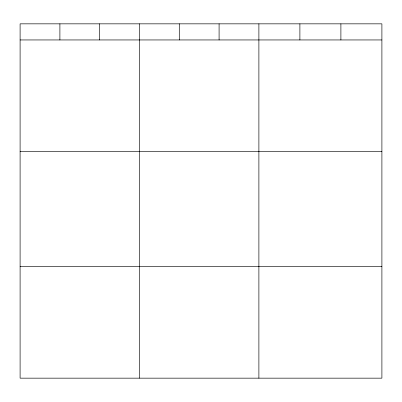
<?xml version="1.0" encoding="UTF-8"?>
<svg xmlns="http://www.w3.org/2000/svg" width="402" height="402" viewBox="0 0 402 402"><rect width="100%" height="100%" fill="white"/><g stroke="black" fill="none" stroke-linecap="round" stroke-linejoin="round"><path stroke-width="0.6" d="M381.9 39.949L381.9 378.161L20.1 378.161L20.1 23.839L381.9 23.839L381.9 39.949L20.1 39.949M20.1 151.559L381.9 151.559M20.1 266.551L381.9 266.551M340.896 23.839L340.896 39.949M299.892 23.839L299.892 39.949M258.888 23.839L258.888 378.161M219.09 23.839L219.09 39.949M179.292 23.839L179.292 39.949M139.494 23.839L139.494 378.161M99.696 23.839L99.696 39.949M59.898 23.839L59.898 39.949"/></g></svg>
